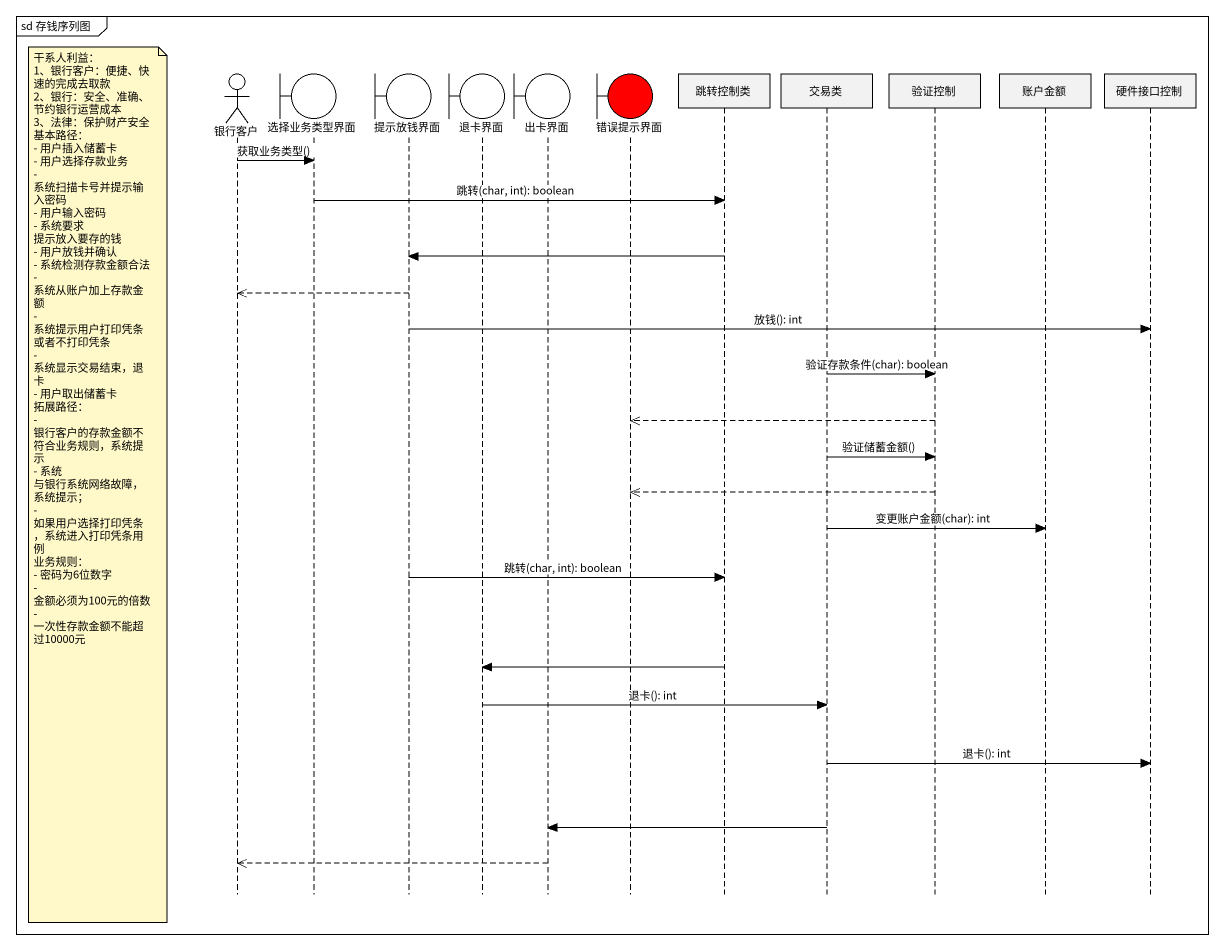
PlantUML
@startuml
mainframe sd 存钱序列图
hide footbox
actor 银行客户
boundary 选择业务类型界面
boundary 提示放钱界面
boundary 退卡界面
boundary 出卡界面
boundary 错误提示界面 #FF0000
participant 跳转控制类
participant 交易类
participant 验证控制
participant 账户金额
participant 硬件接口控制

银行客户 -> 选择业务类型界面 : 获取业务类型()
选择业务类型界面 -> 跳转控制类 : 跳转(char, int): boolean
跳转控制类 -> 提示放钱界面
提示放钱界面 -->> 银行客户
提示放钱界面 -> 硬件接口控制 : 放钱(): int
交易类 -> 验证控制 : 验证存款条件(char): boolean
验证控制 -->> 错误提示界面
交易类 -> 验证控制 : 验证储蓄金额()
note left of 银行客户
  干系人利益：
  1、银行客户：便捷、快速的完成去取款
  2、银行：安全、准确、节约银行运营成本
  3、法律：保护财产安全
  基本路径：
  - 用户插入储蓄卡
  - 用户选择存款业务
  - 系统扫描卡号并提示输入密码
  - 用户输入密码
  - 系统要求 提示放入要存的钱
  - 用户放钱并确认
  - 系统检测存款金额合法
  - 系统从账户加上存款金额
  - 系统提示用户打印凭条或者不打印凭条
  - 系统显示交易结束，退卡
  - 用户取出储蓄卡
  拓展路径：
  - 银行客户的存款金额不符合业务规则，系统提示
  - 系统 与银行系统网络故障，系统提示；
  - 如果用户选择打印凭条，系统进入打印凭条用例
  业务规则：
  - 密码为6位数字
  - 金额必须为100元的倍数
  - 一次性存款金额不能超过10000元
end note
验证控制 -->> 错误提示界面
交易类 -> 账户金额 : 变更账户金额(char): int
提示放钱界面 -> 跳转控制类 : 跳转(char, int): boolean
跳转控制类 -> 退卡界面
退卡界面 -> 交易类 : 退卡(): int
交易类 -> 硬件接口控制 : 退卡(): int
交易类 -> 出卡界面
出卡界面 -->> 银行客户
@enduml
